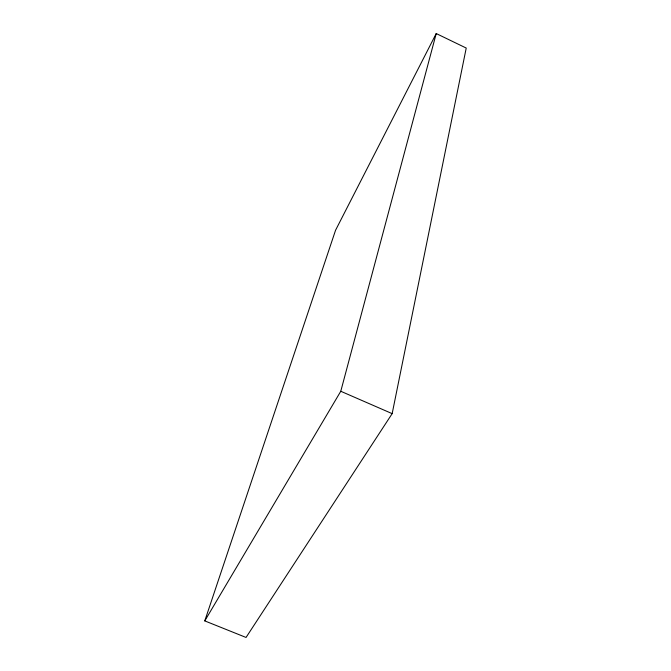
<?xml version="1.0" encoding="UTF-8"?>
<svg xmlns="http://www.w3.org/2000/svg" width="671" height="671" viewBox="0 0 671 671"><rect width="100%" height="100%" fill="white"/><g stroke="black" fill="none" stroke-linecap="round" stroke-linejoin="round"><path stroke-width="1.01" d="M392.166 413.638L466.228 48.052L436.225 33.55L335.559 230.245L204.772 620.893L246.047 637.45L392.166 413.638L340.776 391.268L436.225 33.55M204.772 620.893L340.776 391.268"/></g></svg>
